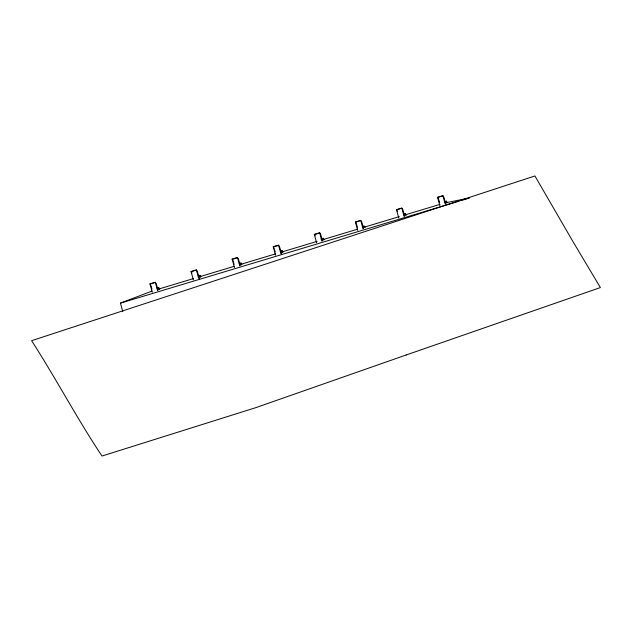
<?xml version="1.0" encoding="UTF-8"?>
<svg xmlns="http://www.w3.org/2000/svg" width="632" height="632" viewBox="0 0 632 632"><rect width="100%" height="100%" fill="white"/><g stroke="black" fill="none" stroke-linecap="round" stroke-linejoin="round"><path stroke-width="0.95" d="M122.782 311.655L120.435 303.131L151.862 291.115M152.273 292.253L149.958 283.863L155.298 282.259L156.27 283.768L158.063 290.293M193.36 279.889L191.046 271.499L196.386 269.888L197.358 271.397L199.412 278.854M234.44 267.518L232.134 259.128L237.474 257.524L238.438 259.033L240.239 265.558M275.528 255.154L273.222 246.764L278.562 245.153L279.526 246.662L281.58 254.119M316.616 242.783L314.302 234.393L319.642 232.789L320.614 234.298L322.407 240.824M357.696 230.411L355.389 222.022L360.73 220.418L361.694 221.927L363.495 228.452M398.784 218.048L396.477 209.658L401.818 208.047L402.782 209.555L404.583 216.081M439.872 205.677L437.557 197.287L442.898 195.683L443.869 197.192L445.663 203.717M150.685 283.831L154.753 282.607M191.773 271.468L195.841 270.243M232.86 259.096L236.921 257.872M273.94 246.725L278.009 245.5M315.028 234.361L319.097 233.137M356.116 221.99L359.371 221.01M397.196 209.627L401.265 208.402M438.284 197.255L442.353 196.031M157.028 288.263L158.806 287.726L159.778 289.235M198.116 275.892L199.894 275.355L200.858 276.863M239.196 263.52L240.982 262.991L241.945 264.5M280.284 251.157L282.062 250.62L283.033 252.129M321.372 238.785L323.15 238.248L324.113 239.757M362.452 226.422L364.237 225.885L365.201 227.394M403.54 214.05L405.317 213.513L406.289 215.022M444.628 201.679L446.405 201.15L447.377 202.659M320.977 239.094L322.604 238.604M444.233 201.987L445.86 201.497M157.534 289.409L193.431 278.601M198.156 277.179L234.053 266.372M239.718 264.666L275.615 253.867M281.28 252.16L317.177 241.353M321.901 239.931L357.799 229.124M363.463 227.417L399.361 216.61M404.085 215.188L439.983 204.381M120.435 303.131L459.306 201.118M461.194 200.549L467.806 198.559M445.599 202.785L469.695 197.99M437.557 197.287L438.529 198.796M396.477 209.658L397.441 211.167M355.389 222.022L356.353 223.53M314.302 234.393L315.273 235.902M273.222 246.764L274.185 248.273M232.134 259.128L233.097 260.637M191.046 271.499L192.017 273.008M149.958 283.863L150.93 285.372M446.405 201.15L446.919 203.014M442.898 195.683L445.212 204.073M438.782 199.728L439.556 202.524M405.317 213.513L405.831 215.378M401.818 208.047L404.125 216.436M360.73 220.418L363.037 228.808M356.614 224.463L357.38 227.259M323.15 238.248L323.663 240.113M319.642 232.789L321.957 241.179M282.062 250.62L282.575 252.484M278.562 245.153L280.869 253.543M274.446 249.206L275.212 252.002M240.982 262.991L241.495 264.855M237.474 257.524L239.781 265.914M233.358 261.569L234.124 264.366M199.894 275.355L200.407 277.219M196.386 269.888L198.701 278.278M158.806 287.726L159.319 289.59M155.298 282.259L157.613 290.649M151.182 286.304L151.957 289.101M406.155 354.987L255.802 407.656L102.005 456.035C76.978 418.534 56.019 378.56 31.6 340.688L534.917 175.965L573.216 242.032L600.4 287.56L406.155 354.987"/></g></svg>
